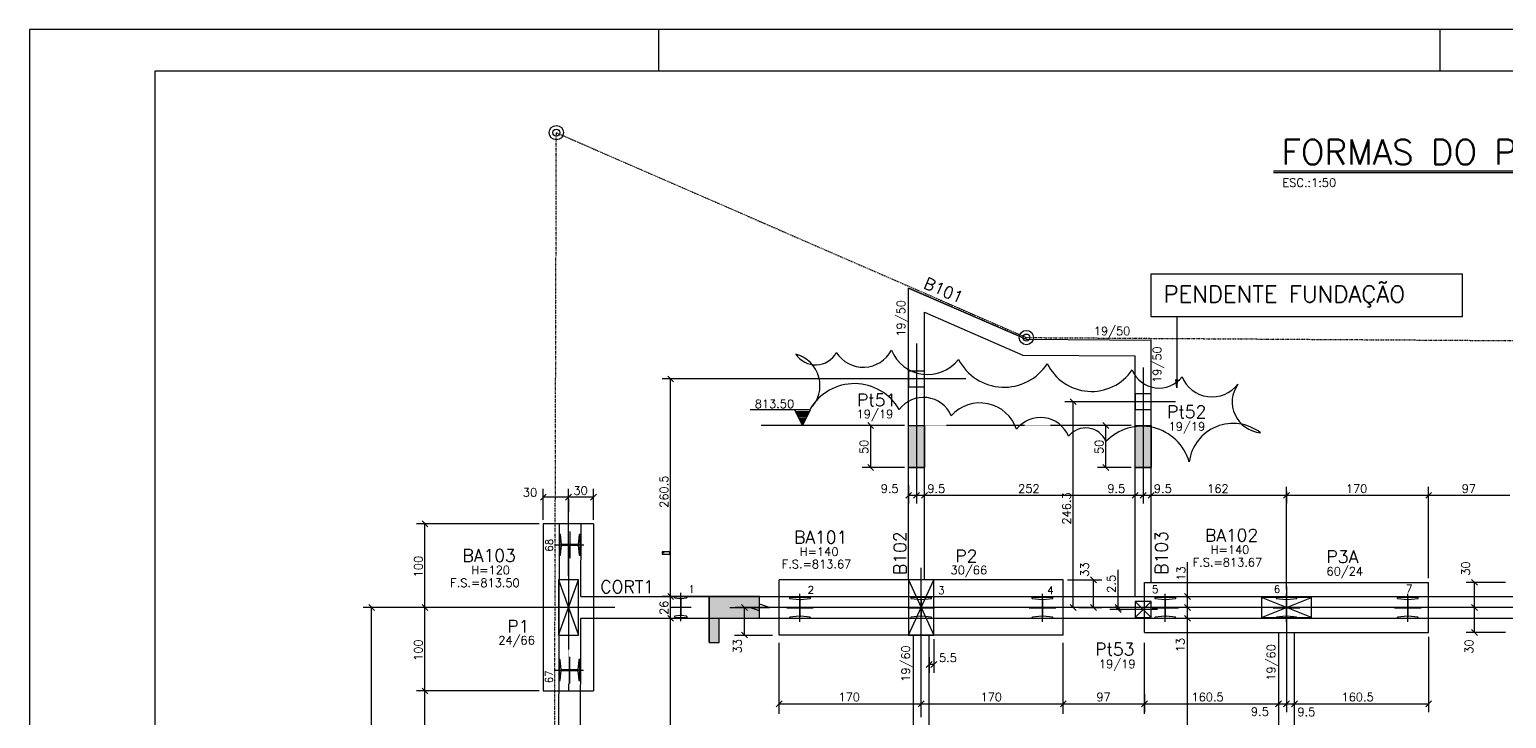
# Model space of a CAD drawing. Extents: x 880 to 7065, y 666 to 4166.
# Drawn here: x 880 to 2647, y 3341 to 4166 of the extents above; entities that cross this region are included whole.
import ezdxf

# ---------------------------------------------------------------- set-up
doc = ezdxf.new("R2010")
doc.units = 0
doc.header["$MEASUREMENT"] = 0
doc.linetypes.add('ESTILO_TQS_0003', pattern=[1.5, 0.5, -0.4, 0.1, -0.5])
doc.linetypes.add('ESTILO_TQS_0005', pattern=[0.4, 0.3, -0.1])
for name, color, linetype in [('1', 1, 'CONTINUOUS'), ('2', 2, 'CONTINUOUS'), ('3', 3, 'CONTINUOUS'), ('4', 4, 'CONTINUOUS'), ('6', 6, 'CONTINUOUS'), ('7', 7, 'CONTINUOUS'), ('8', 8, 'CONTINUOUS'), ('9', 9, 'CONTINUOUS')]:
    doc.layers.add(name, color=color, linetype=linetype)
doc.styles.get("Standard").update_dxf_attribs({"font": 'ROMANS.SHX'})

msp = doc.modelspace()

# ---------------------------------------------------------------- linework, layer by layer
at = {"layer": '1', "linetype": 'Continuous'}
for p, q in [((1555.0315, 3574.062121), (1495.0315, 3574.062121)), ((1495.0315, 3574.062121), (1495.0315, 3374.081772)), ((1511.385005, 2502.652476), (1514.322416, 3574.062121)), ((1540.083998, 3487.0645), (1540.322511, 3574.062121)), ((1555.0315, 3574.062121), (1555.0315, 3374.081772)), ((1777.031636, 3441.0645), (1777.031636, 3507.0645)), ((2117.031486, 3507.0645), (1777.031636, 3507.0645)), ((2117.031486, 3441.0645), (2117.031486, 3507.0645)), ((2214.0315, 3444.064515), (2214.0315, 3504.064515)), ((2214.0315, 3504.064515), (2554.031486, 3504.064515)), ((2554.031486, 3444.064515), (2554.031486, 3504.064515)), ((1540.083998, 3487.0645), (4685.408132, 3487.0645)), ((1537.415701, 2513.813389), (1540.012713, 3461.0645)), ((1540.012714, 3461.0645), (4683.949391, 3461.0645)), ((2117.031486, 3441.0645), (1777.031636, 3441.0645)), ((2214.0315, 3444.064515), (2554.031486, 3444.064515)), ((1495.0315, 3374.081772), (1555.0315, 3374.081772))]:
    msp.add_line(p, q, dxfattribs=at)
for points in [[(880.474357, 665.886032), (7064.708681, 665.886032), (7064.708681, 4165.886032), (880.474357, 4165.886032), (880.474357, 665.886032)], [(1637.385147, 3537.845838), (1646.329824, 3537.845838), (1646.329824, 3540.709596), (1637.385147, 3540.709596), (1637.385147, 3537.845838)]]:
    msp.add_lwpolyline(points, dxfattribs=at)
at = {"layer": '2', "linetype": 'ESTILO_TQS_0003'}
for p, q in [((1506.544607, 2560.87356), (1510.606429, 4042.408088)), ((1510.606429, 4042.408088), (2072.866503, 3797.134893)), ((2072.866503, 3797.134893), (5299.486742, 3776.89655))]:
    msp.add_line(p, q, dxfattribs=at)
at = {"layer": '2', "linetype": 'Continuous'}
for p, q in [((1650.847053, 3744.028966), (1643.775986, 3751.100034)), ((2132.457695, 3716.846439), (2125.386627, 3723.917506)), ((1883.036801, 3695.251005), (1890.107869, 3688.179937)), ((2171.429746, 3688.179937), (2164.358678, 3695.251005)), ((1883.036801, 3645.251005), (1890.107869, 3638.179937)), ((2171.429746, 3638.179937), (2164.358678, 3645.251005)), ((1498.567034, 3609.514435), (1491.495966, 3602.443367)), ((1528.567034, 3609.514435), (1521.495966, 3602.443367)), ((1528.567034, 3609.514435), (1521.495966, 3602.443367)), ((1558.567034, 3609.514435), (1551.495966, 3602.443367)), ((1928.495966, 3604.752559), (1935.567034, 3611.823626)), ((1937.995966, 3604.752559), (1945.067034, 3611.823626)), ((1937.995966, 3604.752559), (1945.067034, 3611.823626)), ((1947.495966, 3604.752559), (1954.567034, 3611.823626)), ((2199.495966, 3604.752559), (2206.567034, 3611.823626)), ((2208.995966, 3604.752559), (2216.067034, 3611.823626)), ((2208.995966, 3604.752559), (2216.067034, 3611.823626)), ((2218.495966, 3604.752559), (2225.567034, 3611.823626)), ((2380.495952, 3604.752559), (2387.56702, 3611.823626)), ((2380.495952, 3604.752559), (2387.56702, 3611.823626)), ((2380.495952, 3604.752559), (2387.56702, 3611.823626)), ((2550.495952, 3604.752559), (2557.56702, 3611.823626)), ((2550.495952, 3604.752559), (2557.56702, 3611.823626)), ((1357.006231, 3570.526587), (1349.935163, 3577.597655)), ((2156.705103, 3503.528966), (2149.634036, 3510.600034)), ((2612.290529, 3500.528981), (2605.219461, 3507.600049)), ((1650.847053, 3483.528966), (1643.775986, 3490.600034)), ((1650.847053, 3483.528966), (1643.775986, 3490.600034)), ((2269.097174, 3483.528966), (2262.026106, 3490.600034)), ((1293.21229, 3470.528966), (1286.141222, 3477.600034)), ((1357.006231, 3470.528966), (1349.935163, 3477.600034)), ((1357.006231, 3470.528966), (1349.935163, 3477.600034)), ((1525.0315, 3474.0645), (1525.0315, 3474.0645)), ((1650.847053, 3457.528966), (1643.775986, 3464.600034)), ((1650.847053, 3457.528966), (1643.775986, 3464.600034)), ((1739.186105, 3470.528981), (1732.115037, 3477.600049)), ((1739.186105, 3470.528981), (1732.115037, 3477.600049)), ((1947.0315, 3474.0645), (1947.0315, 3474.0645)), ((2132.457695, 3470.528981), (2125.386627, 3477.600049)), ((2156.705103, 3470.528981), (2149.634036, 3477.600049)), ((2156.705103, 3470.528981), (2149.634036, 3477.600049)), ((2186.217484, 3470.528981), (2179.146416, 3477.600049)), ((2186.217484, 3468.028966), (2179.146416, 3475.100034)), ((2269.097174, 3470.528981), (2262.026106, 3477.600049)), ((2269.097174, 3470.528981), (2262.026106, 3477.600049)), ((2269.097174, 3457.528966), (2262.026106, 3464.600034)), ((2269.097174, 3457.528966), (2262.026106, 3464.600034)), ((2384.0315, 3474.0645), (2384.0315, 3474.0645)), ((2612.290529, 3470.528981), (2605.219461, 3477.600049)), ((2612.290529, 3470.528981), (2605.219461, 3477.600049)), ((2612.290529, 3440.528981), (2605.219461, 3447.600049)), ((1739.186105, 3437.528966), (1732.115037, 3444.600034)), ((1960.040543, 3409.234478), (1952.969475, 3402.16341)), ((1965.567034, 3409.234478), (1958.495966, 3402.16341)), ((1357.006231, 3370.546238), (1349.935163, 3377.617306)), ((1357.006231, 3370.546238), (1349.935163, 3377.617306)), ((1773.496102, 3355.262826), (1780.56717, 3362.333894)), ((1943.495952, 3355.262826), (1950.56702, 3362.333894)), ((1943.495952, 3355.262826), (1950.56702, 3362.333894)), ((2113.495952, 3355.262826), (2120.56702, 3362.333894)), ((2113.495952, 3355.262826), (2120.56702, 3362.333894)), ((2210.495966, 3355.262826), (2217.567034, 3362.333894)), ((2210.495966, 3355.262826), (2217.567034, 3362.333894)), ((2210.495966, 3355.262826), (2217.567034, 3362.333894)), ((2370.995966, 3355.262826), (2378.067034, 3362.333894)), ((2370.995966, 3355.262826), (2378.067034, 3362.333894)), ((2380.495952, 3355.262826), (2387.56702, 3362.333894)), ((2380.495952, 3355.262826), (2387.56702, 3362.333894)), ((2389.995966, 3355.262826), (2397.067034, 3362.333894)), ((2389.995966, 3355.262826), (2397.067034, 3362.333894)), ((2550.495952, 3355.262826), (2557.56702, 3362.333894))]:
    msp.add_line(p, q, dxfattribs=at)
at = {"layer": '3', "linetype": 'Continuous'}
for p, q in [((1632.776533, 4165.886032), (1632.776533, 4115.886532)), ((2567.260641, 4165.886032), (2567.260641, 4115.886532)), ((1932.0315, 3507.0645), (1932.0315, 3856.389947)), ((1951.0315, 3507.0645), (1951.0315, 3827.372738)), ((1951.0315, 3827.372738), (2068.423076, 3776.162351)), ((2072.443259, 3795.137508), (2222.0315, 3794.199232)), ((2222.0315, 3504.064515), (2222.0315, 3794.199232)), ((2068.423076, 3776.162351), (2203.0315, 3775.318034)), ((1814.509262, 3710.46548), (1742.509277, 3710.46548)), ((1805.134262, 3691.715471), (1795.759244, 3710.46548)), ((1805.134262, 3691.715471), (1814.509262, 3710.46548)), ((1796.595342, 3708.793266), (1813.6732, 3708.793266)), ((1797.431441, 3707.121105), (1812.837101, 3707.121105)), ((1798.267539, 3705.448909), (1812.001039, 3705.448909)), ((1799.103601, 3703.776748), (1811.164941, 3703.776748)), ((1799.939699, 3702.104587), (1810.328843, 3702.104552)), ((1800.775798, 3700.432391), (1809.49278, 3700.432391)), ((1801.611896, 3698.760186), (1808.656682, 3698.760222)), ((1802.447994, 3697.08798), (1807.820584, 3697.088025)), ((1803.284092, 3695.41582), (1806.984486, 3695.41582)), ((1804.120155, 3693.743659), (1806.14837, 3693.743659))]:
    msp.add_line(p, q, dxfattribs=at)
for points in [[(1932.0315, 3856.389947), (2072.443259, 3795.137508), (1932.0315, 3856.389947)], [(2203.0315, 3487.0645), (2203.0315, 3738.17062), (2203.0315, 3775.318034)], [(1937.503739, 3441.0645), (1937.530792, 2985.5645)], [(1956.530792, 2985.5645), (1956.503739, 3441.0645)], [(2374.5315, 3444.064515), (2374.5315, 3022.0645)], [(2393.5315, 3022.0645), (2393.5315, 3444.064515)]]:
    msp.add_lwpolyline(points, dxfattribs=at)
for centre, radius in [((1510.606429, 4042.408088), 8.5536), ((1510.606429, 4042.408088), 4.233047), ((2072.866503, 3797.134893), 8.5536), ((2072.866503, 3797.134893), 8.5536), ((2072.866503, 3797.134893), 4.233047), ((2072.866503, 3797.134893), 4.233047)]:
    msp.add_circle(centre, radius, dxfattribs=at)
at = {"layer": '6', "linetype": 'Continuous'}
for p, q in [((2368.465482, 3996.678323), (3162.08481, 3996.678323)), ((2368.465482, 3994.880283), (3162.08481, 3994.880283)), ((1932.0315, 3691.715471), (1951.0315, 3691.715471)), ((1932.0315, 3641.715471), (1932.0315, 3691.715471)), ((1951.0315, 3653.715471), (1951.0315, 3691.715471)), ((2203.0315, 3691.715471), (2222.0315, 3691.715471)), ((2203.0315, 3653.715471), (2203.0315, 3691.715471)), ((2222.0315, 3641.715471), (2222.0315, 3691.715471)), ((1932.0315, 3641.715471), (1951.0315, 3641.715471)), ((1951.0315, 3653.715471), (1951.0315, 3641.715471)), ((2203.0315, 3641.715471), (2203.0315, 3653.715471)), ((2203.0315, 3641.715471), (2222.0315, 3641.715471)), ((1515.007914, 3561.562121), (1514.253827, 3561.562121)), ((1514.253827, 3561.562121), (1514.253827, 3536.562121)), ((1516.681101, 3549.938552), (1515.616553, 3561.07919)), ((1526.753827, 3564.971091), (1526.753827, 3533.153151)), ((1537.891101, 3561.07919), (1536.826553, 3549.938552)), ((1539.253827, 3561.562121), (1538.49974, 3561.562121)), ((1539.253827, 3536.562121), (1539.253827, 3561.562121)), ((1509.905022, 3549.062121), (1543.602632, 3549.062121)), ((1514.253827, 3536.562121), (1515.007914, 3536.562121)), ((1515.616553, 3537.045052), (1516.681101, 3548.18569)), ((1536.219057, 3549.455621), (1517.28974, 3549.455621)), ((1517.28974, 3548.668621), (1536.217914, 3548.668621)), ((1536.826553, 3548.18569), (1537.891101, 3537.045052)), ((1538.49974, 3536.562121), (1539.253827, 3536.562121)), ((1666.915029, 3487.0645), (1651.875029, 3487.0645)), ((1651.875029, 3487.0645), (1651.875029, 3486.310413)), ((1652.35796, 3485.701774), (1658.518598, 3484.637226)), ((1659.001529, 3484.02973), (1659.001529, 3465.100413)), ((1659.395029, 3457.715695), (1659.395029, 3491.413305)), ((1659.788529, 3465.100413), (1659.788529, 3484.028587)), ((1660.27146, 3484.637226), (1666.432098, 3485.701774)), ((1666.915029, 3486.310413), (1666.915029, 3487.0645)), ((1693.54388, 3487.0645), (1693.54388, 3487.0645)), ((1693.54388, 3462.0645), (1693.54388, 3487.0645)), ((1707.54388, 3487.0645), (1693.54388, 3487.0645)), ((1707.54388, 3487.0645), (1707.54388, 3487.0645)), ((1814.531636, 3486.0645), (1789.531636, 3486.0645)), ((1789.531636, 3486.0645), (1789.531636, 3485.310413)), ((1790.014567, 3484.701774), (1801.155205, 3483.637226)), ((1801.638136, 3483.02973), (1801.638136, 3464.100413)), ((1802.031636, 3456.715695), (1802.031636, 3490.413305)), ((1802.425136, 3464.100413), (1802.425136, 3483.028587)), ((1802.908067, 3483.637226), (1814.048705, 3484.701774)), ((1814.531636, 3485.310413), (1814.531636, 3486.0645)), ((1959.531486, 3486.065946), (1934.531486, 3486.065946)), ((1934.531486, 3486.065946), (1934.531486, 3485.311859)), ((1935.014417, 3484.70322), (1946.155055, 3483.638672)), ((1946.637986, 3483.031176), (1946.637986, 3464.101859)), ((1947.031486, 3456.717141), (1947.031486, 3490.414751)), ((1947.424986, 3464.101859), (1947.424986, 3483.030033)), ((1947.907917, 3483.638672), (1959.048555, 3484.70322)), ((1959.531486, 3485.311859), (1959.531486, 3486.065946)), ((2104.531486, 3486.067391), (2079.531486, 3486.067391)), ((2079.531486, 3486.067391), (2079.531486, 3485.313304)), ((2080.014417, 3484.704665), (2091.155055, 3483.640117)), ((2091.637986, 3483.032622), (2091.637986, 3464.103304)), ((2092.031486, 3456.718586), (2092.031486, 3490.416196)), ((2092.424986, 3464.103304), (2092.424986, 3483.031478)), ((2092.907917, 3483.640117), (2104.048555, 3484.704665)), ((2104.531486, 3485.313304), (2104.531486, 3486.067391)), ((2251.5315, 3486.0645), (2226.5315, 3486.0645)), ((2226.5315, 3486.0645), (2226.5315, 3485.310413)), ((2227.014431, 3484.701774), (2238.155069, 3483.637226)), ((2238.638, 3483.02973), (2238.638, 3464.100413)), ((2239.0315, 3456.715695), (2239.0315, 3490.413305)), ((2239.425, 3464.100413), (2239.425, 3483.028587)), ((2239.907931, 3483.637226), (2251.048569, 3484.701774)), ((2251.5315, 3485.310413), (2251.5315, 3486.0645)), ((2396.531486, 3486.070303), (2371.531486, 3486.070303)), ((2371.531486, 3486.070303), (2371.531486, 3485.316215)), ((2372.014417, 3484.707576), (2383.155055, 3483.643029)), ((2383.637986, 3483.035533), (2383.637986, 3464.106215)), ((2384.031486, 3456.721498), (2384.031486, 3490.419108)), ((2384.424986, 3464.106215), (2384.424986, 3483.03439)), ((2384.907917, 3483.643029), (2396.048555, 3484.707576)), ((2396.531486, 3485.316215), (2396.531486, 3486.070303)), ((2541.531486, 3486.071748), (2516.531486, 3486.071748)), ((2516.531486, 3486.071748), (2516.531486, 3485.317661)), ((2517.014417, 3484.709022), (2528.155055, 3483.644474)), ((2528.637986, 3483.036979), (2528.637986, 3464.107661)), ((2529.031486, 3456.722943), (2529.031486, 3490.420553)), ((2529.424986, 3464.107661), (2529.424986, 3483.035835)), ((2529.907917, 3483.644474), (2541.048555, 3484.709022)), ((2541.531486, 3485.317661), (2541.531486, 3486.071748)), ((1646.88606, 3474.5645), (1671.903999, 3474.5645)), ((1651.875029, 3462.818587), (1651.875029, 3462.0645)), ((1658.518598, 3464.491774), (1652.35796, 3463.427226)), ((1666.432098, 3463.427226), (1660.27146, 3464.491774)), ((1666.915029, 3462.0645), (1666.915029, 3462.818587)), ((1786.122666, 3473.5645), (1817.940605, 3473.5645)), ((1801.155205, 3463.491774), (1790.014567, 3462.427226)), ((1814.048705, 3462.427226), (1802.908067, 3463.491774)), ((1931.122517, 3473.565946), (1962.940456, 3473.565946)), ((1946.155055, 3463.49322), (1935.014417, 3462.428672)), ((1959.048555, 3462.428672), (1947.907917, 3463.49322)), ((2076.122517, 3473.567391), (2107.940456, 3473.567391)), ((2091.155055, 3463.494665), (2080.014417, 3462.430117)), ((2104.048555, 3462.430117), (2092.907917, 3463.494665)), ((2223.12253, 3473.5645), (2254.94047, 3473.5645)), ((2238.155069, 3463.491774), (2227.014431, 3462.427226)), ((2251.048569, 3462.427226), (2239.907931, 3463.491774)), ((2368.122517, 3473.570303), (2399.940456, 3473.570303)), ((2383.155055, 3463.497576), (2372.014417, 3462.433029)), ((2396.048555, 3462.433029), (2384.907917, 3463.497576)), ((2513.122517, 3473.571748), (2544.940456, 3473.571748)), ((2528.155055, 3463.499022), (2517.014417, 3462.434474)), ((2541.048555, 3462.434474), (2529.907917, 3463.499022)), ((1651.875029, 3462.0645), (1666.915029, 3462.0645)), ((1693.54388, 3432.0645), (1693.54388, 3462.0645)), ((1705.54388, 3432.0645), (1705.54388, 3461.0645)), ((1789.531636, 3461.818587), (1789.531636, 3461.0645)), ((1789.531636, 3461.0645), (1814.531636, 3461.0645)), ((1814.531636, 3461.0645), (1814.531636, 3461.818587)), ((1934.531486, 3461.820033), (1934.531486, 3461.065946)), ((1934.531486, 3461.065946), (1959.531486, 3461.065946)), ((1959.531486, 3461.065946), (1959.531486, 3461.820033)), ((2079.531486, 3461.821478), (2079.531486, 3461.067391)), ((2079.531486, 3461.067391), (2104.531486, 3461.067391)), ((2104.531486, 3461.067391), (2104.531486, 3461.821478)), ((2226.5315, 3461.818587), (2226.5315, 3461.0645)), ((2226.5315, 3461.0645), (2251.5315, 3461.0645)), ((2251.5315, 3461.0645), (2251.5315, 3461.818587)), ((2371.531486, 3461.82439), (2371.531486, 3461.070303)), ((2371.531486, 3461.070303), (2396.531486, 3461.070303)), ((2396.531486, 3461.070303), (2396.531486, 3461.82439)), ((2516.531486, 3461.825835), (2516.531486, 3461.071748)), ((2516.531486, 3461.071748), (2541.531486, 3461.071748)), ((2541.531486, 3461.071748), (2541.531486, 3461.825835)), ((1514.596771, 3411.581772), (1513.842684, 3411.581772)), ((1513.842684, 3411.581772), (1513.842684, 3386.581772)), ((1516.269958, 3399.958203), (1515.20541, 3411.098841)), ((1526.342684, 3414.990742), (1526.342684, 3383.172803)), ((1537.479958, 3411.098841), (1536.41541, 3399.958203)), ((1538.842684, 3411.581772), (1538.088597, 3411.581772)), ((1538.842684, 3386.581772), (1538.842684, 3411.581772)), ((1509.493879, 3399.081772), (1543.191489, 3399.081772)), ((1515.20541, 3387.064703), (1516.269958, 3398.205341)), ((1535.807914, 3399.475272), (1516.878597, 3399.475272)), ((1516.878597, 3398.688272), (1535.806771, 3398.688272)), ((1536.41541, 3398.205341), (1537.479958, 3387.064703)), ((1513.842684, 3386.581772), (1514.596771, 3386.581772)), ((1538.088597, 3386.581772), (1538.842684, 3386.581772))]:
    msp.add_line(p, q, dxfattribs=at)
msp.add_lwpolyline([(1030.476824, 715.887607), (7014.713088, 715.887607), (7014.713088, 4115.886532), (1030.476824, 4115.886532), (1030.476824, 715.887607)], dxfattribs=at)
for centre, radius, start, end in [((1515.007914, 3560.937121), 0.625, 13.138774, 90), ((1538.49974, 3560.937121), 0.625, 90, 166.861226), ((1515.007914, 3537.187121), 0.625, 270, 346.861226), ((1517.28974, 3550.080621), 0.625, 193.138774, 270), ((1517.28974, 3548.043621), 0.625, 90, 166.861226), ((1536.217912, 3550.080622), 0.625002, 269.895004, 346.861148), ((1536.217914, 3548.043621), 0.625, 13.138774, 90), ((1538.49974, 3537.187121), 0.625, 193.138774, 270), ((1652.500029, 3486.310413), 0.625, 180, 256.861226), ((1658.376528, 3484.028585), 0.625002, 359.895004, 76.861148), ((1660.413529, 3484.028587), 0.625, 103.138774, 180), ((1666.290029, 3486.310413), 0.625, 283.138774, 0), ((1790.156636, 3485.310413), 0.625, 180, 256.861226), ((1801.013134, 3483.028585), 0.625002, 359.895004, 76.861148), ((1803.050136, 3483.028587), 0.625, 103.138774, 180), ((1813.906636, 3485.310413), 0.625, 283.138774, 0), ((1935.156486, 3485.311859), 0.625, 180, 256.861226), ((1946.012985, 3483.030031), 0.625002, 359.895004, 76.861148), ((1948.049986, 3483.030033), 0.625, 103.138774, 180), ((1958.906486, 3485.311859), 0.625, 283.138774, 0), ((2080.156486, 3485.313304), 0.625, 180, 256.861226), ((2091.012985, 3483.031476), 0.625002, 359.895004, 76.861148), ((2093.049986, 3483.031478), 0.625, 103.138774, 180), ((2103.906486, 3485.313304), 0.625, 283.138774, 0), ((2227.1565, 3485.310413), 0.625, 180, 256.861226), ((2238.012999, 3483.028585), 0.625002, 359.895004, 76.861148), ((2240.05, 3483.028587), 0.625, 103.138774, 180), ((2250.9065, 3485.310413), 0.625, 283.138774, 0), ((2372.156486, 3485.316215), 0.625, 180, 256.861226), ((2383.012985, 3483.034388), 0.625002, 359.895004, 76.861148), ((2385.049986, 3483.03439), 0.625, 103.138774, 180), ((2395.906486, 3485.316215), 0.625, 283.138774, 0), ((2517.156486, 3485.317661), 0.625, 180, 256.861226), ((2528.012985, 3483.035833), 0.625002, 359.895004, 76.861148), ((2530.049986, 3483.035835), 0.625, 103.138774, 180), ((2540.906486, 3485.317661), 0.625, 283.138774, 0), ((1652.500029, 3462.818587), 0.625, 103.138774, 180), ((1658.376529, 3465.100413), 0.625, 283.138774, 0), ((1660.413529, 3465.100413), 0.625, 180, 256.861226), ((1666.290029, 3462.818587), 0.625, 0, 76.861226), ((1801.013136, 3464.100413), 0.625, 283.138774, 0), ((1803.050136, 3464.100413), 0.625, 180, 256.861226), ((1946.012986, 3464.101859), 0.625, 283.138774, 0), ((1948.049986, 3464.101859), 0.625, 180, 256.861226), ((2091.012986, 3464.103304), 0.625, 283.138774, 0), ((2093.049986, 3464.103304), 0.625, 180, 256.861226), ((2238.013, 3464.100413), 0.625, 283.138774, 0), ((2240.05, 3464.100413), 0.625, 180, 256.861226), ((2383.012986, 3464.106215), 0.625, 283.138774, 0), ((2385.049986, 3464.106215), 0.625, 180, 256.861226), ((2528.012986, 3464.107661), 0.625, 283.138774, 0), ((2530.049986, 3464.107661), 0.625, 180, 256.861226), ((1790.156636, 3461.818587), 0.625, 103.138774, 180), ((1813.906636, 3461.818587), 0.625, 0, 76.861226), ((1935.156486, 3461.820033), 0.625, 103.138774, 180), ((1958.906486, 3461.820033), 0.625, 0, 76.861226), ((2080.156486, 3461.821478), 0.625, 103.138774, 180), ((2103.906486, 3461.821478), 0.625, 0, 76.861226), ((2227.1565, 3461.818587), 0.625, 103.138774, 180), ((2250.9065, 3461.818587), 0.625, 0, 76.861226), ((2372.156486, 3461.82439), 0.625, 103.138774, 180), ((2395.906486, 3461.82439), 0.625, 0, 76.861226), ((2517.156486, 3461.825835), 0.625, 103.138774, 180), ((2540.906486, 3461.825835), 0.625, 0, 76.861226), ((1514.596771, 3410.956772), 0.625, 13.138774, 90), ((1538.088597, 3410.956772), 0.625, 90, 166.861226), ((1516.878597, 3400.100272), 0.625, 193.138774, 270), ((1516.878597, 3398.063272), 0.625, 90, 166.861226), ((1535.806769, 3400.100274), 0.625002, 269.895004, 346.861148), ((1535.806771, 3398.063272), 0.625, 13.138774, 90), ((1514.596771, 3387.206772), 0.625, 270, 346.861226), ((1538.088597, 3387.206772), 0.625, 193.138774, 270)]:
    msp.add_arc(centre, radius, start, end, dxfattribs=at)
at = {"layer": '7', "linetype": 'Continuous'}
for points in [[(1932.0315, 3738.0645), (1951.0315, 3738.0645), (1951.0315, 3757.0645), (1932.0315, 3757.0645), (1932.0315, 3738.0645)], [(2203.0315, 3710.881973), (2222.0315, 3710.881973), (2222.0315, 3729.881973), (2203.0315, 3729.881973), (2203.0315, 3710.881973)], [(1513.0315, 3441.0645), (1537.0315, 3441.0645), (1537.0315, 3507.0645), (1513.0315, 3507.0645), (1513.0315, 3441.0645)], [(1932.0315, 3441.0645), (1962.0315, 3441.0645), (1962.0315, 3507.0645), (1932.0315, 3507.0645), (1932.0315, 3441.0645)], [(2203.0315, 3462.0645), (2222.0315, 3462.0645), (2222.0315, 3481.0645), (2203.0315, 3481.0645), (2203.0315, 3462.0645)], [(2354.0315, 3462.0645), (2414.0315, 3462.0645), (2414.0315, 3486.0645), (2354.0315, 3486.0645), (2354.0315, 3462.0645)]]:
    msp.add_lwpolyline(points, dxfattribs=at)
at = {"layer": '8', "linetype": 'Continuous'}
for points in [[(1932.0315, 3691.715471), (1951.0315, 3691.715471), (1951.0315, 3641.715471), (1932.0315, 3641.715471), (1932.0315, 3691.715471)], [(2203.0315, 3691.715471), (2222.0315, 3691.715471), (2222.0315, 3641.715471), (2203.0315, 3641.715471), (2203.0315, 3691.715471)], [(1693.54388, 3432.0645), (1705.54388, 3432.0645), (1705.54388, 3461.0645), (1753.54388, 3461.0645), (1753.54388, 3487.0645), (1707.54388, 3487.0645), (1693.54388, 3487.0645), (1693.54388, 3432.0645)]]:
    msp.add_lwpolyline(points, dxfattribs=at)
for points in [[(1932.0315, 3691.715471), (1951.0315, 3691.715471), (1951.0315, 3641.715471)], [(1932.0315, 3691.715471), (1951.0315, 3641.715471), (1932.0315, 3641.715471)], [(1932.0315, 3691.715471), (1932.0315, 3641.715471), (1932.0315, 3691.715471)], [(2203.0315, 3691.715471), (2222.0315, 3691.715471), (2222.0315, 3641.715471)], [(2203.0315, 3691.715471), (2222.0315, 3641.715471), (2203.0315, 3641.715471)], [(2203.0315, 3691.715471), (2203.0315, 3641.715471), (2203.0315, 3691.715471)], [(1693.54388, 3432.0645), (1705.54388, 3432.0645), (1693.54388, 3487.0645)], [(1705.54388, 3432.0645), (1705.54388, 3461.0645), (1693.54388, 3487.0645)], [(1693.54388, 3487.0645), (1705.54388, 3461.0645), (1707.54388, 3487.0645)], [(1705.54388, 3461.0645), (1753.54388, 3461.0645), (1707.54388, 3487.0645)], [(1707.54388, 3487.0645), (1753.54388, 3461.0645), (1753.54388, 3487.0645)]]:
    msp.add_solid(points, dxfattribs=at)
at = {"layer": '9', "linetype": 'Continuous'}
for p, q in [((1941.5315, 3790.179382), (1941.5315, 3598.288092)), ((2000.403075, 3747.5645), (1637.31152, 3747.5645)), ((1647.31152, 3487.0645), (1647.31152, 3747.5645)), ((2212.5315, 3761.360046), (2212.5315, 3598.288092)), ((2251.169419, 3720.381973), (2118.922161, 3720.381973)), ((2128.922161, 3474.064515), (2128.922161, 3720.381973)), ((1927.0315, 3691.715471), (1755.476552, 3691.715471)), ((1886.572335, 3691.715471), (1886.572335, 3641.715471)), ((2198.0315, 3691.715471), (2157.894212, 3691.715471)), ((2167.894212, 3641.715471), (2167.894212, 3691.715471)), ((1927.0315, 3641.715471), (1876.572335, 3641.715471)), ((2198.0315, 3641.715471), (2157.894212, 3641.715471)), ((1495.0315, 3579.062121), (1495.0315, 3615.978901)), ((1525.0315, 3605.978901), (1495.0315, 3605.978901)), ((1525.0315, 3512.0645), (1525.0315, 3615.978901)), ((1555.0315, 3605.978901), (1525.0315, 3605.978901)), ((1555.0315, 3579.062121), (1555.0315, 3615.978901)), ((1932.0315, 3620.584433), (1932.0315, 3598.288092)), ((1932.0315, 3608.288092), (1941.5315, 3608.288092)), ((1941.5315, 3608.288092), (1951.0315, 3608.288092)), ((1951.0315, 3608.288092), (2203.0315, 3608.288092)), ((2203.0315, 3608.288092), (2212.5315, 3608.288092)), ((2212.5315, 3608.288092), (2222.0315, 3608.288092)), ((2222.0315, 3608.288092), (2384.031486, 3608.288092)), ((2384.031486, 3495.419108), (2384.031486, 3618.288092)), ((2384.031486, 3613.288092), (2384.031486, 3598.288092)), ((2384.031486, 3608.288092), (2554.031486, 3608.288092)), ((2554.031486, 3509.064515), (2554.031486, 3618.288092)), ((2554.031486, 3608.288092), (2651.031486, 3608.288092)), ((1490.0315, 3574.062121), (1343.470697, 3574.062121)), ((1353.470697, 3474.0645), (1353.470697, 3574.062121)), ((1947.031486, 3342.555775), (1947.031486, 3521.378789)), ((2182.68195, 3474.064515), (2182.68195, 3519.058847)), ((2265.56164, 3474.064515), (2265.56164, 3528.445227)), ((1513.0315, 3507.0645), (1537.0315, 3441.0645)), ((1513.0315, 3441.0645), (1537.0315, 3507.0645)), ((1932.0315, 3507.0645), (1962.0315, 3441.0645)), ((1932.0315, 3441.0645), (1962.0315, 3507.0645)), ((2122.031486, 3507.0645), (2163.16957, 3507.0645)), ((2153.16957, 3474.064515), (2153.16957, 3507.0645)), ((2384.031486, 3499.064515), (2384.031486, 3348.79836)), ((2646.031486, 3504.064515), (2598.754995, 3504.064515)), ((2608.754995, 3474.064515), (2608.754995, 3504.064515)), ((1748.54388, 3487.0645), (1637.31152, 3487.0645)), ((1647.31152, 3461.0645), (1647.31152, 3487.0645)), ((2203.0315, 3481.0645), (2222.0315, 3462.0645)), ((2203.0315, 3462.0645), (2222.0315, 3481.0645)), ((2414.0315, 3462.0645), (2354.0315, 3486.0645)), ((2354.0315, 3462.0645), (2414.0315, 3486.0645)), ((1348.470697, 3474.0645), (1279.676756, 3474.0645)), ((1289.676756, 2885.0645), (1289.676756, 3474.0645)), ((1580.605781, 3474.0645), (1343.470697, 3474.0645)), ((1353.470697, 3374.081772), (1353.470697, 3474.0645)), ((1717.988493, 3474.064515), (1745.650571, 3474.064515)), ((1748.176922, 3474.064515), (1724.398591, 3474.064515)), ((2876.984063, 3474.064515), (1734.521193, 3474.064515)), ((1735.650571, 3441.0645), (1735.650571, 3474.064515)), ((2165.695921, 3474.064515), (2118.922161, 3474.064515)), ((2135.507492, 3474.064515), (2163.16957, 3474.064515)), ((2188.721517, 3474.064515), (2172.68195, 3474.064515)), ((2229.626905, 3471.5645), (2172.68195, 3471.5645)), ((2182.68195, 3471.5645), (2182.68195, 3474.064515)), ((2265.56164, 3461.0645), (2265.56164, 3474.064515)), ((2646.031486, 3474.064515), (2598.754995, 3474.064515)), ((2608.754995, 3444.064515), (2608.754995, 3474.064515)), ((1647.31152, 2982.5645), (1647.31152, 3461.0645)), ((2265.56164, 3022.0645), (2265.56164, 3461.0645)), ((1723.875243, 3441.0645), (1769.310771, 3441.0645)), ((1777.031636, 3346.758507), (1777.031636, 3431.509925)), ((1962.0315, 3436.0645), (1962.0315, 3395.698944)), ((2117.031486, 3346.758507), (2117.031486, 3431.509925)), ((2214.0315, 3346.758507), (2214.0315, 3431.509925)), ((2554.031486, 3439.064515), (2554.031486, 3348.79836)), ((2646.031486, 3444.064515), (2598.754995, 3444.064515)), ((1956.505009, 3414.674483), (1956.505009, 3395.698944)), ((1962.0315, 3405.698944), (1956.505009, 3405.698944)), ((1490.0315, 3374.081772), (1343.470697, 3374.081772)), ((1353.470697, 3125.081772), (1353.470697, 3374.081772)), ((1777.031636, 3358.79836), (1947.031486, 3358.79836)), ((1947.031486, 3358.79836), (2117.031486, 3358.79836)), ((2117.031486, 3358.79836), (2214.0315, 3358.79836)), ((2214.0315, 3370.347683), (2214.0315, 3348.79836)), ((2214.0315, 3358.79836), (2374.5315, 3358.79836)), ((2374.5315, 3368.59252), (2374.5315, 3348.79836)), ((2374.5315, 3358.79836), (2384.031486, 3358.79836)), ((2384.031486, 3358.79836), (2393.5315, 3358.79836)), ((2393.5315, 3361.948439), (2393.5315, 3368.79836)), ((2393.5315, 3358.79836), (2554.031486, 3358.79836))]:
    msp.add_line(p, q, dxfattribs=at)
at = {"layer": '9', "linetype": 'ESTILO_TQS_0005'}
for p, q in [((2157.894212, 3691.715471), (1951.0315, 3691.715471)), ((1525.0315, 3603.511065), (1525.0315, 3374.081772))]:
    msp.add_line(p, q, dxfattribs=at)
at = {"layer": '9', "linetype": 'Continuous'}
for points in [[(2252.884346, 3822.293737), (2594.599, 3822.293737), (2594.599, 3872.966253), (2221.70126, 3872.966253), (2221.70126, 3822.293737), (2252.884346, 3822.293737), (2252.884346, 3736.973349), (2251.579084, 3746.887797), (2252.884346, 3736.973349), (2254.189608, 3746.887797)], [(1753.54388, 3462.0645), (1753.54388, 3470.064515), (1741.54388, 3474.0645), (1765.543879, 3474.0645), (1753.54388, 3478.064508), (1753.54388, 3486.0645)]]:
    msp.add_lwpolyline(points, dxfattribs=at)
for centre, radius, start, end in [((1877.730858, 3799.695725), 38.125, 212.245954, 332.245954), ((1954.744566, 3799.629457), 46.75, 202.231257, 322.231257), ((1820.704006, 3792.386613), 28, 212.260502, 332.260502), ((1786.736487, 3739.586134), 39.228529, 314.793063, 74.793063), ((2046.269512, 3799.086281), 61.375, 207.237464, 327.237464), ((2150.796346, 3791.397772), 58.75, 205.751552, 325.751552), ((2231.534802, 3771.460811), 34.75, 202.193848, 322.193848), ((2294.917338, 3765.00929), 38.875, 202.457138, 322.457138), ((1867.270466, 3680.619448), 61.375, 29.524097, 149.524097), ((2356.032304, 3720.073242), 37, 144.952626, 264.952626), ((1949.732847, 3689.190637), 36.25, 23.280561, 143.280561), ((2017.341043, 3672.877242), 46, 18.233192, 138.233192), ((2089.762751, 3665.166262), 36.25, 22.428051, 142.428051), ((2320.211862, 3641.243237), 53.125, 52.193834, 172.193834), ((2143.851908, 3662.905083), 26.125, 21.979874, 141.979874), ((2210.835614, 3631.847477), 59.125, 16.317058, 136.317058)]:
    msp.add_arc(centre, radius, start, end, dxfattribs=at)

# ---------------------------------------------------------------- texts
at = {"layer": '1', "linetype": 'Continuous'}
msp.add_text('C:\\Users\\Werebe\\OneDrive\\Jair\\TQS\\TQS\\Logo\\ALIMONTI.JPG', height=0.051139, dxfattribs=at).set_placement((1637.465011, 3539.277717))
at = {"layer": '2', "linetype": 'Continuous'}
for s, p in [('ESC.:1:50', (2379.084966, 3977.604343)), ('30', (1470.553175, 3606.7305)), ('30', (1531.0315, 3608.978901)), ('9.5', (1898.69817, 3611.288092)), ('9.5', (1954.36483, 3611.288092)), ('252', (2063.0315, 3611.288092)), ('9.5', (2169.69817, 3611.288092)), ('9.5', (2225.36483, 3611.288092)), ('162', (2289.031493, 3611.288092)), ('170', (2455.031486, 3611.288092)), ('97', (2593.531486, 3611.288092)), ('5.5', (1968.268171, 3408.843022)), ('170', (1848.031561, 3361.79836)), ('170', (2018.031486, 3361.79836)), ('97', (2156.531493, 3361.79836)), ('160.5', (2270.2815, 3361.79836)), ('160.5', (2449.781493, 3361.79836)), ('9.5', (2341.427591, 3344.420348)), ('9.5', (2396.999543, 3344.016208))]:
    msp.add_text(s, height=10, dxfattribs=at).set_placement(p)
for s, p in [('50', (1883.572335, 3657.715471)), ('50', (2164.894212, 3657.715471)), ('260.5', (1644.31152, 3593.3145)), ('246.3', (2125.922161, 3573.223244)), ('100', (1350.470697, 3510.06331)), ('33', (2147.489109, 3510.805898)), ('13', (2262.8355, 3506.144754)), ('30', (2603.383909, 3512.074172)), ('2.5', (2179.338209, 3491.588711)), ('26', (1644.31152, 3465.0645)), ('100', (1350.470697, 3410.073136)), ('33', (1732.189903, 3419.071475)), ('13', (2262.146027, 3420.432403)), ('30', (2607.236924, 3418.64763))]:
    msp.add_text(s, height=10, rotation=90, dxfattribs=at).set_placement(p)
at = {"layer": '3', "linetype": 'Continuous'}
for s, height, rotation, p in [('19/50', 10, 90, (1927.808003, 3798.287603)), ('19/50', 10, 90, (2234.215563, 3742.841541)), ('68', 9, 90, (1506.483399, 3540.860158)), ('19/60', 10, 90.003381, (1933.433454, 3384.969504)), ('19/60', 10, 90, (2370.542271, 3386.357069)), ('67', 9, 90, (1506.374055, 3383.27933))]:
    msp.add_text(s, height=height, rotation=rotation, dxfattribs=at).set_placement(p)
for s, height, p in [('19/50', 10, (2153.46453, 3799.934055)), ('813.50', 10, (1747.868251, 3712.732461)), ('19/19', 10, (1869.848784, 3700.552656)), ('19/19', 10, (2242.990384, 3685.702748)), ('H=140', 10, (1801.780327, 3535.899225)), ('H=140', 10, (2293.264426, 3538.174387)), ('H=120', 10, (1408.893146, 3513.778596)), ('F.S.=813.67', 10, (1780.293518, 3520.858459)), ('30/66', 10, (1982.162225, 3513.747097)), ('F.S.=813.67', 10, (2271.777617, 3523.13362)), ('60/24', 10, (2431.849838, 3512.299407)), ('F.S.=813.50', 10, (1383.670292, 3498.505182)), ('1', 9, (1668.623807, 3491.553666)), ('2', 9, (1811.260414, 3490.553666)), ('3', 9, (1967.333695, 3489.956766)), ('4', 9, (2097.685735, 3489.993801)), ('5', 9, (2223.040717, 3491.298018)), ('6', 9, (2368.821762, 3491.423703)), ('7', 9, (2526.937503, 3492.100567)), ('24/66', 10, (1441.148592, 3429.784578)), ('19/19', 10, (2159.672687, 3401.442371))]:
    msp.add_text(s, height=height, dxfattribs=at).set_placement(p)
at = {"layer": '4', "linetype": 'Continuous'}
for s, height, rotation, p in [('B101', 14, 336.431, (1948.759225, 3857.011183)), ('B102', 15, 90, (1929.171935, 3512.98675)), ('B103', 15, 90, (2241.852595, 3513.339506))]:
    msp.add_text(s, height=height, rotation=rotation, dxfattribs=at).set_placement(p)
for s, height, p in [('PENDENTE FUNDAÇÃO', 20, (2236.985947, 3839.220252)), ('Pt51', 15, (1870.243913, 3714.893708)), ('Pt52', 15, (2241.104139, 3700.804257)), ('BA101', 15, (1794.982463, 3550.619994)), ('BA102', 15, (2286.466562, 3552.895155)), ('BA103', 15, (1398.377088, 3528.785379)), ('P2', 15, (1987.898333, 3528.109751)), ('P3A', 15, (2431.849838, 3527.299407)), ('CORT1', 15, (1563.243049, 3491.308639)), ('P1', 15, (1451.878953, 3443.959166)), ('Pt53', 15, (2155.144031, 3416.54388))]:
    msp.add_text(s, height=height, dxfattribs=at).set_placement(p)
at = {"layer": '6', "linetype": 'Continuous'}
msp.add_text('FORMAS DO PAVIMENTO TÉRREO', height=30, dxfattribs=at).set_placement((2377.98003, 4004.202412))

doc.saveas('drawing.dxf')
